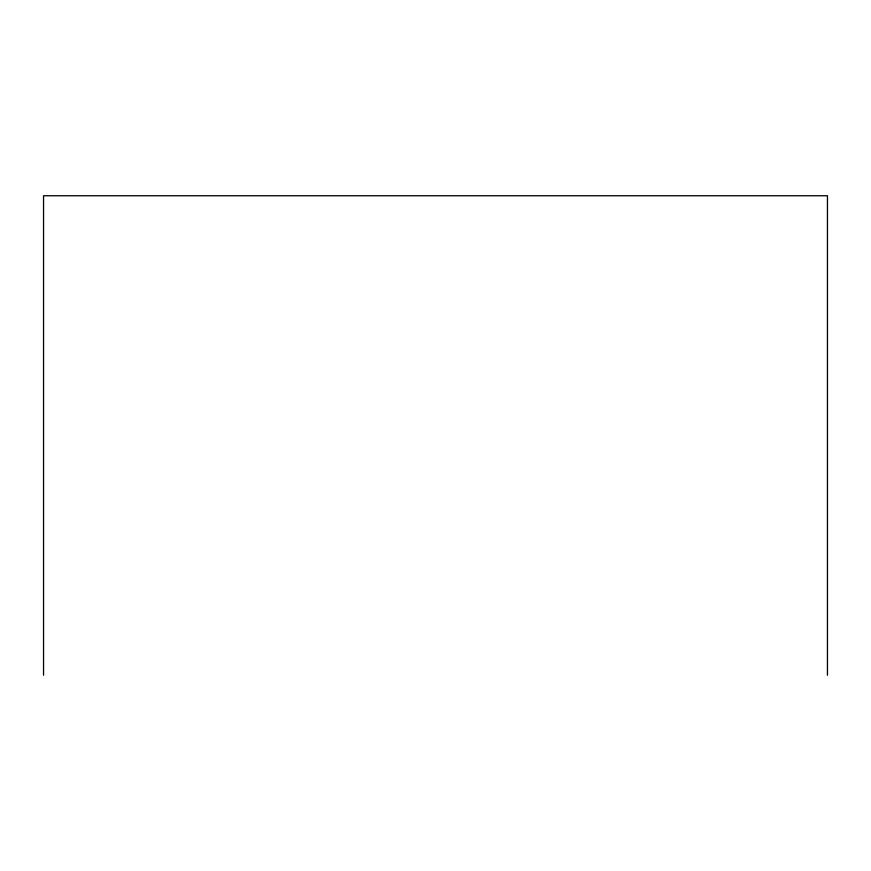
<?xml version="1.0" encoding="UTF-8"?>
<svg xmlns="http://www.w3.org/2000/svg" width="871" height="871" viewBox="0 0 871 871"><rect width="100%" height="100%" fill="white"/><g stroke="black" fill="none" stroke-linecap="round" stroke-linejoin="round"><path stroke-width="1.31" d="M827.45 675.254L827.45 195.746L43.55 195.746L43.55 675.254"/></g></svg>
